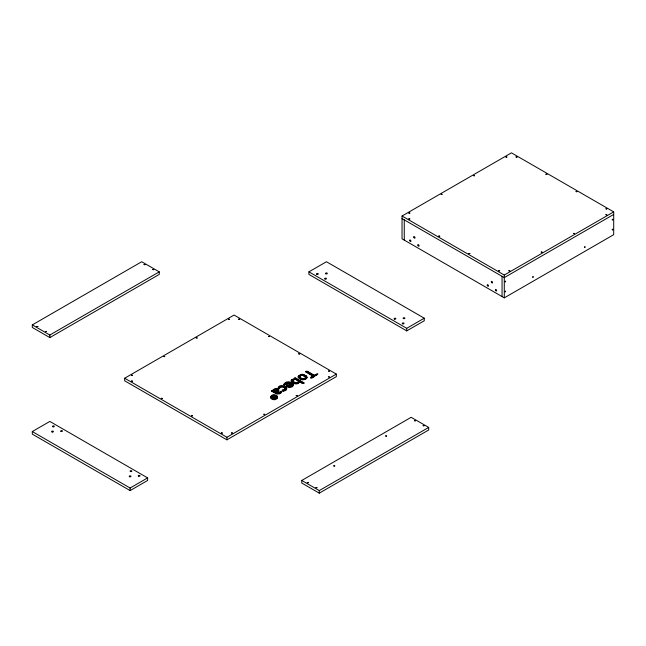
<?xml version="1.0" encoding="UTF-8"?>
<svg xmlns="http://www.w3.org/2000/svg" width="646" height="646" viewBox="0 0 646 646"><rect width="100%" height="100%" fill="white"/><g stroke="black" fill="none" stroke-linecap="round" stroke-linejoin="round"><path stroke-width="0.97" d="M303.943 382.86L302.934 383.449L299.348 381.406C299.146 385.67 290.894 383.934 291.33 380.341C291.653 378.637 296.401 379.662 294.342 378.378C294.221 378.047 294.972 377.724 295.287 377.837L303.878 382.795L303.798 383.353M274.34 390.983L274.655 389.869L276.076 389.296L277.441 389.869L277.166 390.685L275.576 391.694L274.34 390.983L274.34 391.549L277.481 390.822L277.166 391.258M274.34 391.549L274.655 390.434L275.527 389.95L277.441 390.442M298.315 381.641L298.258 380.777L295.949 379.444C287.987 378.596 297.2 386.445 298.315 381.358M303.927 383.231L295.174 378.08L294.277 378.596L295.052 379.073M279.088 388.739C278.668 384.055 288.382 387.681 283.949 389.667C279.5 390.636 288.011 391.024 286.614 387.875C285.177 384.911 277.885 384.37 278.345 388.416C280.025 388.044 283.699 385.048 285.322 389.183M286.614 388.448C287.64 390.644 282.189 391.872 282.698 390.418M313.092 375.891C303.249 382.779 326.448 369.714 314.198 375.253L306.987 371.087L305.841 371.571L313.092 375.891C308.352 377.95 311.945 379.145 314.279 376.578M299.292 381.956C297.628 384.943 292.565 383.498 291.201 380.882A3.004 1.736 0 0 1 291.653 379.67L295.052 378.79M273.403 390.709L273.581 390.297M307.036 377.466C305.259 380.494 300.277 380.018 298.371 377.329A3.577 2.067 0 0 1 298.476 375.948L300.979 374.462A3.222 1.857 0 0 1 303.24 374.389L306.6 376.093L306.818 378.209M284.038 384.733C284.62 380.769 291.863 380.906 293.219 384.483C292.565 389.15 280.162 385.646 290.329 383.223L290.329 383.789L288.883 383.215A2.051 1.187 0 0 0 287.365 383.248C286.549 383.433 283.513 386.356 284.361 384.047M273.161 396.62C272.782 394.456 277.021 396.579 276.125 397.92C275.406 398.671 272.992 399.276 273.234 397.573L273.444 397.177L271.562 396.854L274.057 396.563L274.057 397.137M273.234 398.146L273.444 397.177M271.813 390.677L272.628 390.208L273.363 390.58C274.235 386.05 282.924 389.732 276.335 392.13C278.087 395.077 281.858 388.819 281.293 392.114A5.757 3.327 0 0 1 279.629 393.285L276.843 393.503L271.813 390.677L271.877 391.347L276.843 394.076L279.629 393.85A5.757 3.327 0 0 0 281.293 392.687L281.381 391.67M271.813 391.25L272.426 390.83M280.752 391.557L279.476 392.986M276.254 397.185L274.413 398.122L273.234 397.573M293.082 384.604C294.528 388.811 282.859 387.471 288.043 385.113M285.233 389.449L284.708 389.926M283.974 384.015L284.862 384.459L287.365 382.674A2.051 1.187 0 0 1 288.883 382.642L290.329 383.223M278.83 387.075L278.232 388.319M317.533 374.292L315.143 375.794M305.841 371.862L306.987 371.377L314.198 375.544L316.661 374.147L317.549 374.664M273.896 389.926L274.34 389.603M273.121 396.531L273.799 395.683M277.134 392.243L278.579 391.096L278.765 390.063M275.947 398.679L276.327 398.412A2.632 1.518 0 0 0 276.779 397.524L275.923 396.418L274.437 395.925A2.503 1.445 0 0 0 272.895 396.006L271.336 396.919L271.691 398.364M306.398 378.653L305.041 379.444M284.862 383.595L285.572 383.118M272.265 396.507L271.546 397.468L273.444 397.75M32.3 324.898L141.708 261.735L159.247 271.853L159.247 274.421L49.839 337.592L32.3 327.465L32.3 324.898L49.839 335.024L159.247 271.853M402.038 216.014L511.454 152.844L613.7 211.88L613.7 234.692L504.292 297.863L402.038 238.826L402.038 216.014L504.292 275.043L613.7 211.88M32.3 431.552L49.839 421.434L147.635 477.895L147.635 480.462L130.104 490.589L32.3 434.12L32.3 431.552L130.104 488.021L147.635 477.895M124.67 378.225L234.078 315.062L336.324 374.091L336.324 376.658L226.916 439.829L124.67 380.793L124.67 378.225L226.916 437.261L336.324 374.091M308.909 271.853L326.448 261.735L424.252 318.195L424.252 320.763L406.714 330.889L308.909 274.421L308.909 271.853L406.714 328.321L424.252 318.195M287.954 385.492L291.112 383.667L291.927 384.645L291.273 385.638L289.634 386.033L287.954 385.492L287.954 386.066L291.112 384.241L291.112 383.667M613.7 214.448L504.292 277.61L402.038 218.582M301.747 480.462L411.163 417.3L428.694 427.418L428.694 429.986L319.285 493.156L301.747 483.03L301.747 480.462L319.285 490.589L428.694 427.418M279.355 386.704L279.993 386.397M293.179 380.066L294.293 379.743M286.291 382.755L287.026 382.513M275.882 398.679C267.387 400.972 270.722 391.613 276.94 395.82A3.521 2.035 0 0 1 277.522 396.951L277.457 397.338A3.585 2.067 0 0 1 276.456 398.404L274.017 399.155M272.669 395.594C267.274 397.08 273.718 401.554 276.456 398.97A3.585 2.067 0 0 0 277.457 397.904L277.522 397.516A3.521 2.035 0 0 0 276.94 396.394L274.639 395.481M279.193 388.141L278.176 387.673M304.403 379.283L301.811 379.194M304.306 379.686L302.045 379.759M275.285 389.191L276.262 389.029M290.482 386.534L288.778 386.445L290.442 386.292M292.654 380.567C293.405 382.844 297.394 383.046 298.234 382.093M276.746 389.037L277.683 389.247M273.492 399.115L272.475 398.857M275.164 396.854L276.722 397.387M290.054 382.577L290.837 382.868M301.286 379.582L298.371 377.611A3.577 2.067 0 0 1 298.476 376.23L300.979 374.753A3.222 1.857 0 0 1 303.24 374.68L306.115 375.94L307.068 377.288M303.991 375.342L304.742 375.625M303.467 375.73L305.655 377.393C304.484 379.662 300.697 378.685 299.623 376.771L300.883 375.649A2.083 1.203 0 0 1 302.449 375.471M305.881 372.015L313.092 376.182M297.483 380.615L295.949 379.444M301.948 383.191L299.348 381.406M274.057 396.563L273.121 395.958M285.039 387.011L286.299 387.98M305.477 376.004L306.6 376.86M278.111 389.457L278.515 389.748M291.112 384.241L291.927 385.21M292.275 383.7L292.767 384.152M504.292 275.043L504.292 297.863M502.063 276.327L502.063 296.579M406.714 328.321L406.714 330.889M404.267 219.866L404.267 240.11M319.285 490.589L319.285 493.156M286.388 385.783L286.388 386.356M286.34 385.646L286.34 386.219M284.862 384.459L284.757 385.064M284.636 384.483L284.636 385.056M284.482 384.427L284.482 385M284.272 384.322L284.272 384.895M284.135 384.233L284.135 384.806M283.142 390.491L283.142 391.064M282.98 390.459L282.98 391.032M282.819 390.394L282.819 390.967M282.367 389.909L282.326 390.62M278.951 388.149L278.951 388.722M278.765 388.076L278.765 388.65M278.345 387.842L278.345 388.416M273.638 395.659L273.638 396.232M272.628 390.208L272.628 390.773M272.16 396.515L272.16 397.088M272.023 396.571L272.023 397.137M271.893 390.564L271.893 391.137M271.845 396.668L271.845 397.242M271.651 396.781L271.586 397.508M226.916 437.261L226.916 439.829M130.104 488.021L130.104 490.589M49.839 335.024L49.839 337.592M505.043 281.632C505.64 282.9 505.988 279.92 505.043 281.632M505.043 291.612C505.64 292.88 505.988 289.901 505.043 291.612M532.708 277.069C533.297 278.345 533.669 275.325 532.708 277.069M584.573 247.119C585.163 248.395 585.518 245.415 584.573 247.119M612.23 219.745C612.828 221.021 613.175 218.033 612.23 219.745M612.23 229.726C612.828 231.01 613.191 227.99 612.23 229.726M271.191 396.644L271.377 397.532L272.975 398.445L276.327 397.839A2.632 1.518 0 0 0 276.553 396.369L274.437 395.352A2.503 1.445 0 0 0 272.895 395.433L271.191 396.644M36.854 326.464L37.888 326.537L36.854 326.464M45.503 331.455L46.528 331.527L45.503 331.455M144.042 264.577L145.075 264.658L144.042 264.577M152.69 269.568L153.716 269.648L152.69 269.568M131.445 375.229L132.478 375.302L131.445 375.229M131.445 381.075L132.478 381.148L131.445 381.075M163.801 356.544L164.835 356.624L163.858 356.471M161.33 398.324L162.364 398.404L161.33 398.324M196.158 337.866L197.183 337.947L196.158 337.866M191.466 415.725L192.492 415.798L191.466 415.725M228.506 319.189L229.54 319.269L228.563 319.116M238.632 319.189L239.666 319.269L238.632 319.189M221.344 432.973L222.377 433.054L221.344 432.973M231.47 432.973L232.503 433.054L231.47 432.973M268.518 336.445L269.552 336.518L268.518 336.445M263.826 414.296L264.86 414.377L263.883 414.223M298.654 353.838L299.679 353.919L298.654 353.838M296.183 395.618L297.208 395.691L296.183 395.618M328.531 371.095L329.565 371.167L328.588 371.022M328.531 376.941L329.565 377.014L328.588 376.86M307.294 482.594L308.328 482.675L307.294 482.594M315.942 487.585L316.968 487.665L315.942 487.585M333.724 465.911L334.749 465.992L333.724 465.911M408.821 213.01L409.855 213.091L408.821 213.01M408.821 218.857L409.855 218.937L408.821 218.857M385.589 435.969L386.615 436.05L385.589 435.969M441.178 194.333L442.203 194.414L441.226 194.26M438.707 236.113L439.732 236.186L438.707 236.113M414.482 420.716L415.515 420.788L414.482 420.716M473.526 175.655L474.56 175.728L473.526 175.655M423.13 425.706L424.156 425.779L423.178 425.633M468.834 253.507L469.868 253.587L468.834 253.507M505.883 156.97L506.916 157.051L505.883 156.97M516.009 156.97L517.042 157.051L516.009 156.97M498.72 270.763L499.754 270.835L498.777 270.69M508.846 270.763L509.88 270.835L508.846 270.763M545.894 174.226L546.92 174.307L545.894 174.226M541.203 252.077L542.228 252.158L541.251 252.005M576.022 191.62L577.056 191.701L576.079 191.547M573.551 233.4L574.585 233.481L573.551 233.4M605.908 208.876L606.941 208.957L605.964 208.803M605.908 214.722L606.941 214.803L605.964 214.65M305.671 377.692C304.468 380.954 296.837 377.385 300.883 375.366A2.083 1.203 0 0 1 302.449 375.189L305.259 376.497L305.671 377.692M274.267 397.015L274.316 397.573L275.269 397.266L274.267 397.015M409.701 240.393A0.872 0.501 60 0 0 410.622 241.547A0.872 0.501 60 0 0 410.622 240.312A0.872 0.501 60 0 0 409.701 240.393M413.771 237.042A0.872 0.501 60 0 0 414.7 238.196A0.872 0.501 60 0 0 414.7 236.961A0.872 0.501 60 0 0 413.771 237.042M417.849 245.1A0.872 0.501 60 0 0 418.778 246.255A0.872 0.501 60 0 0 418.778 245.02A0.872 0.501 60 0 0 417.849 245.1M491.323 281.817A0.872 0.501 60 0 0 492.252 282.972A0.872 0.501 60 0 0 492.252 281.737A0.872 0.501 60 0 0 491.323 281.817M487.245 285.169A0.872 0.501 60 0 0 488.174 286.323A0.872 0.501 60 0 0 488.174 285.088A0.872 0.501 60 0 0 487.245 285.169M495.401 289.876A0.872 0.501 60 0 0 496.322 291.023A0.872 0.501 60 0 0 496.322 289.788A0.872 0.501 60 0 0 495.401 289.876M52.98 426.788A0.872 0.501 0 0 0 54.288 426.352A0.872 0.501 0 0 0 52.98 425.916A0.872 0.501 0 0 0 52.98 426.788M52.116 431.996A0.872 0.501 0 0 0 53.424 431.552A0.872 0.501 0 0 0 52.116 431.116A0.872 0.501 0 0 0 52.116 431.996M61.128 431.496A0.872 0.501 0 0 0 62.436 431.06A0.872 0.501 0 0 0 61.128 430.624A0.872 0.501 0 0 0 61.128 431.496M130.532 471.564A0.872 0.501 0 0 0 131.841 471.128A0.872 0.501 0 0 0 130.532 470.692A0.872 0.501 0 0 0 130.532 471.564M129.668 476.764A0.872 0.501 0 0 0 130.976 476.328A0.872 0.501 0 0 0 129.668 475.892A0.872 0.501 0 0 0 129.668 476.764M138.68 476.263A0.872 0.501 0 0 0 139.988 475.827A0.872 0.501 0 0 0 138.68 475.391A0.872 0.501 0 0 0 138.68 476.263M402.515 323.759A0.872 0.501 0 0 0 403.976 323.533A0.872 0.501 0 0 0 402.91 322.911A0.872 0.501 0 0 0 402.515 323.759M403.379 318.551A0.872 0.501 0 0 0 404.84 318.325A0.872 0.501 0 0 0 403.774 317.711A0.872 0.501 0 0 0 403.379 318.551M394.367 319.051A0.872 0.501 0 0 0 395.828 318.825A0.872 0.501 0 0 0 394.754 318.212A0.872 0.501 0 0 0 394.367 319.051M324.962 278.983A0.872 0.501 0 0 0 326.424 278.757A0.872 0.501 0 0 0 325.358 278.143A0.872 0.501 0 0 0 324.962 278.983M325.826 273.783A0.872 0.501 0 0 0 327.288 273.557A0.872 0.501 0 0 0 326.222 272.935A0.872 0.501 0 0 0 325.826 273.783M316.815 274.275A0.872 0.501 0 0 0 318.276 274.049A0.872 0.501 0 0 0 317.21 273.436A0.872 0.501 0 0 0 316.815 274.275"/></g></svg>
